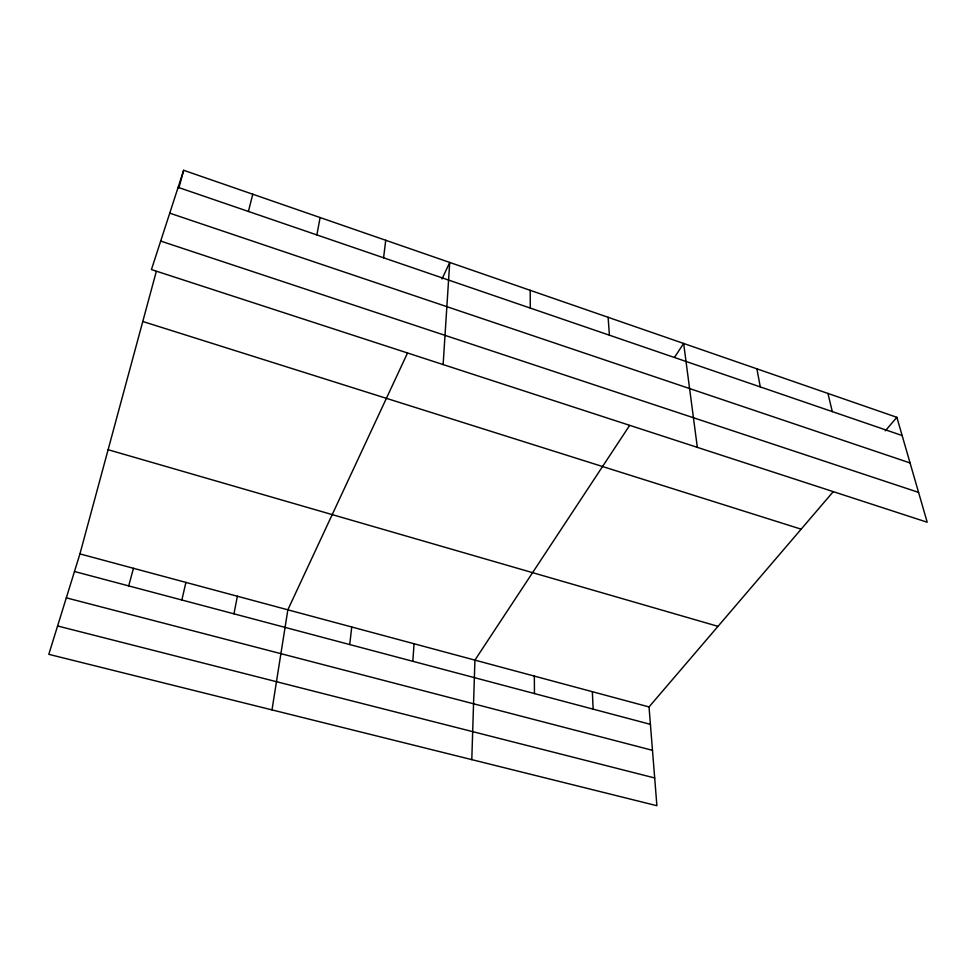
<?xml version="1.0" encoding="UTF-8"?>
<svg xmlns="http://www.w3.org/2000/svg" width="976" height="976" viewBox="0 0 976 976"><rect width="100%" height="100%" fill="white"/><g stroke="black" fill="none" stroke-linecap="round" stroke-linejoin="round"><path stroke-width="1.46" d="M471.798 759.645L474.922 660.118L629.593 425.487M443.128 364.585L449.716 262.434L442.006 278.977M412.811 661.301L414.08 643.757M349.725 644.55L351.738 626.995M383.58 257.786L385.727 240.279M271.999 709.906L287.847 609.817L407.456 353.141M316.871 234.923L320.104 217.538M233.959 613.831L237.375 596.238M181.853 600.008L185.916 582.404M248.416 211.463L252.772 194.224M833.15 491.782L649.028 706.941L656.897 805.712L48.8 654.335L79.934 553.904L156.282 271.535M178.937 187.746L183.659 170.288L896.871 417.313L927.2 522.233L151.439 269.571L183.659 170.288M128.698 585.893L133.456 568.3M674.636 357.155L683.651 343.454L697.34 447.374M885.281 430.855L896.871 417.313M57.596 625.982L654.689 777.97M66.319 597.837L652.48 750.324M74.481 571.509L650.419 724.351M79.934 553.904L649.028 706.941M108.104 449.704L717.994 626.348M142.777 321.482L801.15 529.175M160.686 241.072L918.575 492.392M169.739 213.158L910.059 462.941M178.108 187.355L902.141 435.54M827.929 393.426L832.296 411.604M756.888 368.83L760.292 386.923M608.121 317.298L609.402 335.195M592.359 691.703L593.127 709.149M534.336 676.1L534.458 693.582M530.188 290.299L530.297 308.087"/></g></svg>
